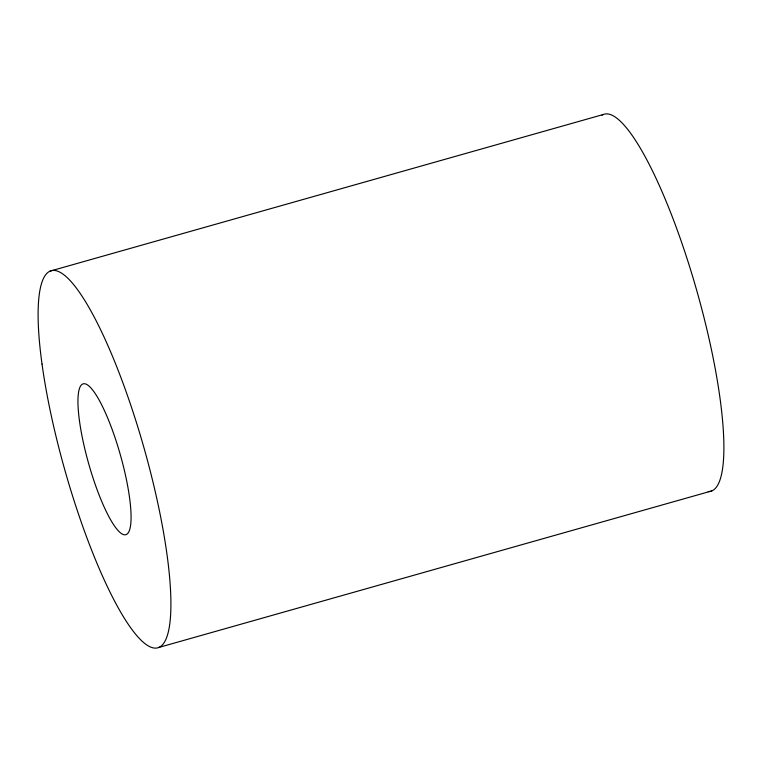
<?xml version="1.0" encoding="UTF-8"?>
<svg xmlns="http://www.w3.org/2000/svg" width="762" height="762" viewBox="0 0 762 762"><rect width="100%" height="100%" fill="white"/><g stroke="black" fill="none" stroke-linecap="round" stroke-linejoin="round"><path stroke-width="1.14" d="M50.225 271.072L603.19 114.538M158.81 647.462L711.775 490.928M602.018 115.119A195.929 41.1 74.2 0 1 697.268 292.37A195.929 41.1 74.2 0 1 708.212 491.576M42.024 364.093A195.929 41.1 74.2 0 0 155.248 648.119A195.929 41.1 74.2 0 0 116.281 365.598A195.929 41.1 74.2 0 0 42.024 364.093M79.515 421.195A78.372 16.44 74.2 0 0 124.806 534.81A78.372 16.44 74.2 0 0 109.223 421.805A78.372 16.44 74.2 0 0 79.515 421.195"/></g></svg>
